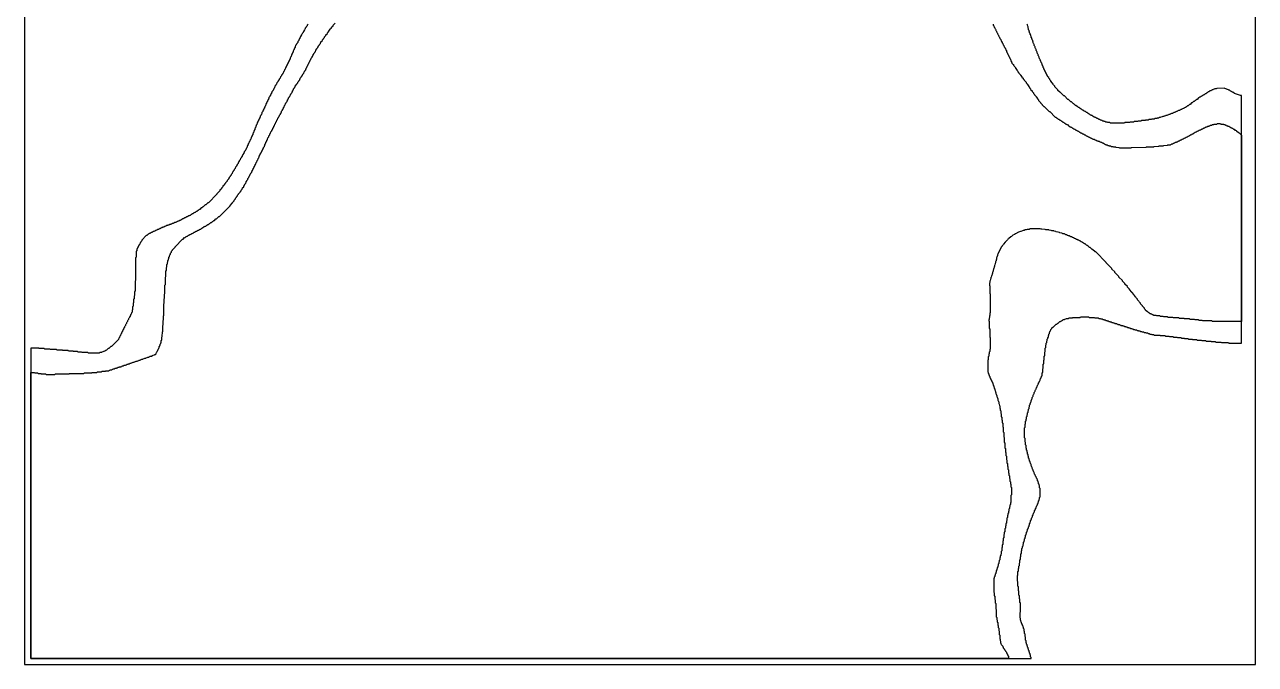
# Model space of a CAD drawing. Header units: millimetres. Extents: x 0 to 6416, y -3898 to 1268.
# Drawn here: x 0 to 1219, y -2598 to -1964 of the extents above; entities that cross this region are included whole.
import ezdxf

# ---------------------------------------------------------------- set-up
doc = ezdxf.new("R2010")
doc.units = ezdxf.units.MM
for name, color, linetype in [('CUT_OUTER', 1, 'Continuous'), ('ENGRAVE_NEXT', 3, 'Continuous'), ('SHEET_EDGE', 7, 'Continuous')]:
    doc.layers.add(name, color=color, linetype=linetype)

msp = doc.modelspace()

# ---------------------------------------------------------------- linework, layer by layer
at = {"layer": 'CUT_OUTER'}
msp.add_lwpolyline([(280.9, -1963.9), (280, -1964.8), (279.9, -1965.4), (279, -1966.4), (278.9, -1966.9), (278, -1967.9), (277.9, -1968.4), (277.5, -1968.9), (277.4, -1969.4), (276.5, -1970.4), (276.5, -1970.9), (276, -1971.4), (275.9, -1971.9), (275, -1972.9), (275, -1973.4), (274.5, -1973.9), (274.4, -1974.4), (273.5, -1975.4), (273.5, -1975.9), (273, -1976.4), (273, -1976.9), (272.5, -1977.4), (272.5, -1977.9), (272, -1978.4), (272, -1978.9), (271.5, -1979.4), (271.5, -1979.9), (270.5, -1980.9), (270.5, -1981.9), (269.5, -1982.9), (269.5, -1983.4), (269, -1983.9), (269, -1984.4), (268.5, -1984.9), (268.5, -1985.4), (268, -1985.9), (268, -1986.9), (267.5, -1987.4), (267.5, -1987.9), (267, -1988.4), (267, -1988.9), (266.5, -1989.4), (266.5, -1989.9), (266, -1990.4), (266, -1991.4), (265.5, -1991.9), (265.5, -1992.4), (265, -1992.9), (265, -1993.4), (264.5, -1993.9), (264.5, -1994.9), (264, -1995.4), (264, -1995.9), (263.5, -1996.4), (263.5, -1996.9), (263, -1997.4), (263, -1998.4), (262.5, -1998.9), (262.5, -1999.4), (262, -1999.9), (262, -2000.4), (261.5, -2000.9), (261.5, -2001.4), (261, -2001.9), (261, -2002.4), (260.5, -2002.9), (260.5, -2003.4), (260, -2003.9), (260, -2004.4), (259.5, -2004.9), (259.5, -2005.4), (259, -2005.9), (259, -2006.4), (258.5, -2006.9), (258.5, -2007.4), (258, -2007.9), (258, -2008.4), (257.5, -2008.9), (257.5, -2009.4), (257, -2009.9), (257, -2010.4), (256.5, -2010.9), (256.5, -2011.4), (256, -2011.9), (256, -2012.4), (255.5, -2012.9), (255.5, -2013.4), (254.5, -2014.4), (254.5, -2014.9), (253.5, -2015.9), (253.5, -2016.4), (253, -2016.9), (253, -2017.4), (252, -2018.4), (252, -2018.9), (251.5, -2019.4), (251.5, -2019.9), (251, -2020.4), (251, -2020.9), (250, -2021.9), (250, -2022.4), (249.5, -2022.9), (249.5, -2023.4), (249, -2023.9), (249, -2024.4), (248, -2025.4), (248, -2025.9), (247.5, -2026.4), (247.5, -2026.9), (247, -2027.4), (247, -2027.9), (246.5, -2028.4), (246.5, -2028.9), (246, -2029.4), (246, -2029.9), (245, -2030.9), (245, -2031.4), (244.5, -2031.9), (244.5, -2032.4), (244, -2032.9), (244, -2033.4), (243.5, -2033.9), (243.5, -2034.4), (243, -2034.9), (243, -2035.4), (242, -2036.4), (242, -2037.4), (241.5, -2037.9), (241.5, -2038.4), (241, -2038.9), (241, -2039.4), (240.5, -2039.9), (240.5, -2040.4), (240, -2040.9), (240, -2041.4), (239.5, -2041.9), (239.5, -2042.4), (239, -2042.9), (239, -2043.9), (238.5, -2044.4), (238.5, -2044.9), (238, -2045.4), (238, -2045.9), (237.5, -2046.4), (237.5, -2046.9), (237, -2047.4), (237, -2047.9), (236.5, -2048.4), (236.5, -2048.9), (236, -2049.4), (236, -2050.4), (235, -2051.4), (235, -2052.4), (234.5, -2052.9), (234.5, -2053.4), (234, -2053.9), (234, -2054.4), (233.5, -2054.9), (233.5, -2055.9), (233, -2056.4), (233, -2056.9), (232.5, -2057.4), (232.5, -2057.9), (232, -2058.4), (232, -2058.9), (231.5, -2059.4), (231.5, -2059.9), (231, -2060.4), (231, -2060.9), (230.5, -2061.4), (230.5, -2062.4), (230, -2062.9), (230, -2063.4), (229.5, -2063.9), (229.5, -2064.4), (229, -2064.9), (229, -2065.9), (228.5, -2066.4), (228.5, -2066.9), (228, -2067.4), (228, -2068.4), (227.5, -2068.9), (227.5, -2069.4), (227, -2069.9), (227, -2070.9), (226.5, -2071.4), (226.5, -2071.9), (226, -2072.4), (226, -2073.4), (225.5, -2073.9), (225.5, -2074.4), (225, -2074.9), (225, -2075.4), (224.5, -2075.9), (224.5, -2076.9), (224, -2077.4), (224, -2077.9), (223.5, -2078.4), (223.5, -2078.9), (223, -2079.4), (223, -2079.9), (222.5, -2080.4), (222.5, -2080.9), (222, -2081.4), (222, -2081.9), (221.5, -2082.4), (221.5, -2082.9), (221, -2083.4), (221, -2083.9), (220.5, -2084.4), (220.5, -2085.4), (220, -2085.9), (220, -2086.4), (219.5, -2086.9), (219.5, -2087.4), (219, -2087.9), (219, -2088.4), (218.5, -2088.9), (218.5, -2089.4), (217.5, -2090.4), (217.5, -2090.9), (217, -2091.4), (217, -2091.9), (216.5, -2092.4), (216.5, -2092.9), (216, -2093.4), (216, -2093.9), (215.5, -2094.4), (215.5, -2094.9), (215, -2095.4), (215, -2095.9), (214, -2096.9), (214, -2097.4), (213.5, -2097.9), (213.5, -2098.4), (212.5, -2099.4), (212.5, -2099.9), (212, -2100.4), (212, -2100.9), (211.5, -2101.4), (211.5, -2101.9), (210.5, -2102.9), (210.5, -2103.4), (210, -2103.9), (210, -2104.4), (209, -2105.4), (209, -2105.9), (208.5, -2106.4), (208.5, -2106.9), (207.5, -2107.9), (207.5, -2108.4), (206.5, -2109.4), (206.5, -2109.9), (206, -2110.4), (206, -2110.9), (205.5, -2111.4), (205.5, -2111.9), (204.5, -2112.9), (204.5, -2113.4), (203.5, -2114.4), (203.5, -2114.9), (202.5, -2115.9), (202.5, -2116.4), (202, -2116.9), (202, -2117.4), (200.5, -2118.9), (200.5, -2119.4), (199, -2120.9), (199, -2121.4), (198, -2122.4), (198, -2122.9), (196.5, -2124.4), (196.5, -2124.9), (195, -2126.4), (195, -2126.9), (193.5, -2128.4), (193.5, -2128.9), (190.5, -2131.9), (190.5, -2132.4), (182, -2140.9), (181.5, -2140.9), (179.5, -2142.9), (179, -2142.9), (177, -2144.9), (176.5, -2144.9), (175.5, -2145.9), (175, -2145.9), (173.5, -2147.4), (173, -2147.4), (172, -2148.4), (171.5, -2148.4), (170.5, -2149.4), (170, -2149.4), (169, -2150.4), (168.5, -2150.4), (168, -2150.9), (167.5, -2150.9), (166.5, -2151.9), (166, -2151.9), (165.5, -2152.4), (165, -2152.4), (164, -2153.4), (163.5, -2153.4), (163, -2153.9), (162.5, -2153.9), (162, -2154.4), (161.5, -2154.4), (161, -2154.9), (160.5, -2154.9), (160, -2155.4), (159.5, -2155.4), (159, -2155.9), (158.5, -2155.9), (158, -2156.4), (157.5, -2156.4), (157, -2156.9), (156.5, -2156.9), (156, -2157.4), (155.5, -2157.4), (155, -2157.9), (154.5, -2157.9), (154, -2158.4), (153.5, -2158.4), (153, -2158.9), (152, -2158.9), (151.5, -2159.4), (151, -2159.4), (150.5, -2159.9), (150, -2159.9), (149.5, -2160.4), (148.5, -2160.4), (148, -2160.9), (147.5, -2160.9), (147, -2161.4), (146, -2161.4), (145.5, -2161.9), (145, -2161.9), (144.5, -2162.4), (143.5, -2162.4), (143, -2162.9), (142, -2162.9), (141.5, -2163.4), (140.5, -2163.4), (140, -2163.9), (139.5, -2163.9), (139, -2164.4), (138.5, -2164.4), (138, -2164.9), (137, -2164.9), (136.5, -2165.4), (136, -2165.4), (135.5, -2165.9), (135, -2165.9), (134.5, -2166.4), (134, -2166.4), (133.5, -2166.9), (133, -2166.9), (132.5, -2167.4), (131.5, -2167.4), (131, -2167.9), (130.5, -2167.9), (130, -2168.4), (129.5, -2168.4), (129, -2168.9), (128.5, -2168.9), (128, -2169.4), (127.5, -2169.4), (127, -2169.9), (126.5, -2169.9), (126, -2170.4), (125.5, -2170.4), (125, -2170.9), (124.5, -2170.9), (124, -2171.4), (123.5, -2171.4), (123, -2171.9), (122.5, -2171.9), (121, -2173.4), (120.5, -2173.4), (116, -2177.9), (116, -2178.4), (115, -2179.4), (115, -2179.9), (114.5, -2180.4), (114.5, -2180.9), (114, -2181.4), (114, -2181.9), (113, -2182.9), (113, -2183.4), (112.5, -2183.9), (112.5, -2184.4), (112, -2184.9), (112, -2185.4), (111.5, -2185.9), (111.5, -2186.4), (111, -2186.9), (111, -2188.4), (110.5, -2188.9), (110.5, -2194.9), (110, -2195.4), (110, -2217.4), (109.9, -2217.9), (109.5, -2218.4), (109.4, -2228.4), (109, -2228.9), (108.9, -2232.9), (108.5, -2233.4), (108.4, -2235.9), (108, -2236.4), (107.9, -2239.9), (107.5, -2240.4), (107.4, -2243.4), (107, -2243.9), (106.9, -2246.9), (106.5, -2247.4), (106.4, -2249.4), (105.9, -2249.9), (105.9, -2250.4), (105.4, -2250.9), (105.4, -2251.4), (104.9, -2251.9), (104.9, -2252.4), (104.5, -2252.9), (104.4, -2253.4), (104, -2253.9), (103.9, -2254.4), (103.5, -2254.9), (103.4, -2255.4), (103, -2255.9), (102.9, -2256.4), (102.5, -2256.9), (102.4, -2257.4), (102, -2257.9), (101.9, -2258.4), (101.5, -2258.9), (101.4, -2259.4), (101, -2259.9), (100.9, -2260.4), (100.5, -2260.9), (100.4, -2261.4), (100, -2261.9), (99.9, -2262.4), (99.5, -2262.9), (99.4, -2263.4), (98.9, -2263.9), (98.9, -2264.4), (98.4, -2264.9), (98.4, -2265.4), (97.9, -2265.9), (97.9, -2266.4), (97.4, -2266.9), (97.4, -2267.4), (96.9, -2267.9), (96.9, -2268.4), (96.4, -2268.9), (96.4, -2269.4), (95.9, -2269.9), (95.9, -2270.4), (95.4, -2270.9), (95.4, -2271.4), (94.9, -2271.9), (94.9, -2272.4), (94.4, -2272.9), (94.4, -2273.4), (93.9, -2273.9), (93.9, -2274.4), (93.4, -2274.9), (93.4, -2275.4), (92.9, -2275.9), (92.9, -2276.4), (86, -2283.3), (85.5, -2283.3), (85.4, -2283.4), (83.5, -2285.3), (83, -2285.3), (82.9, -2285.4), (81.5, -2286.7), (81, -2286.8), (80.5, -2287.3), (80, -2287.3), (79.5, -2287.8), (79, -2287.8), (78.5, -2288.3), (78, -2288.3), (77.5, -2288.7), (76.5, -2288.8), (76, -2289.3), (74.5, -2289.3), (74, -2289.8), (71, -2289.8), (63, -2289.8), (62.5, -2289.4), (57, -2289.3), (56.5, -2288.9), (53, -2288.8), (52.5, -2288.4), (48.5, -2288.3), (48, -2287.9), (43.5, -2287.8), (43, -2287.4), (38, -2287.3), (37.5, -2286.9), (32, -2286.8), (31.5, -2286.4), (25.5, -2286.3), (25, -2285.9), (20, -2285.8), (19.5, -2285.4), (14.5, -2285.3), (14, -2284.9), (6, -2284.9), (6, -2592.4), (6, -2592.4), (997, -2592.4), (997, -2591.4), (996.5, -2590.9), (996.5, -2589.4), (996, -2588.9), (996, -2587.9), (995.5, -2587.4), (995.5, -2586.4), (995, -2585.9), (995, -2584.9), (994.5, -2584.4), (994.5, -2583.4), (994, -2582.9), (994, -2581.9), (993.5, -2581.4), (993.5, -2580.4), (993, -2579.9), (993, -2578.9), (992.5, -2578.4), (992.5, -2577.4), (992, -2576.9), (992, -2574.9), (991.5, -2574.4), (991.5, -2571.4), (991, -2570.9), (991, -2568.4), (990.5, -2567.9), (990.5, -2565.9), (990, -2565.4), (990, -2563.4), (989.5, -2562.9), (989.5, -2561.9), (989, -2561.4), (989, -2560.4), (988.5, -2559.9), (988.5, -2558.9), (988, -2558.4), (988, -2557.9), (987.5, -2557.4), (987.5, -2556.8), (987.1, -2556.4), (987, -2554.9), (986.6, -2554.4), (986.5, -2552.9), (986.1, -2552.4), (986.1, -2546.9), (986.5, -2546.4), (986.5, -2537.4), (986, -2536.9), (986, -2533.9), (985.5, -2533.4), (985.5, -2530.4), (985, -2529.9), (985, -2525.9), (984.5, -2525.4), (984.5, -2521.4), (984, -2520.9), (984, -2516.4), (983.5, -2515.9), (983.5, -2510.4), (984, -2509.9), (984, -2506.4), (984.5, -2505.9), (984.5, -2503.4), (985, -2502.9), (985, -2500.9), (985.5, -2500.4), (985.5, -2497.9), (986, -2497.4), (986, -2494.9), (986.5, -2494.4), (986.5, -2491.9), (987, -2491.4), (987, -2488.9), (987.5, -2488.4), (987.5, -2485.9), (988, -2485.4), (988, -2483.4), (988.5, -2482.9), (988.5, -2481.4), (989, -2480.9), (989, -2479.4), (989.5, -2478.9), (989.5, -2477.4), (990, -2476.9), (990, -2475.9), (990.5, -2475.4), (990.5, -2473.9), (991, -2473.4), (991, -2472.4), (991.5, -2471.9), (991.5, -2470.4), (992, -2469.9), (992, -2468.9), (992.5, -2468.4), (992.5, -2467.4), (993, -2466.9), (993, -2465.9), (993.5, -2465.4), (993.5, -2464.4), (994, -2463.9), (994, -2463.4), (994.5, -2462.9), (994.5, -2461.9), (995, -2461.4), (995, -2460.4), (995.5, -2459.9), (995.5, -2458.9), (996, -2458.4), (996, -2457.4), (996.5, -2456.9), (996.5, -2455.9), (997, -2455.4), (997, -2454.9), (997.5, -2454.4), (997.5, -2453.4), (998, -2452.9), (998, -2452.4), (998.5, -2451.9), (998.5, -2450.9), (999, -2450.4), (999, -2449.4), (999.5, -2448.9), (999.5, -2448.4), (1000, -2447.9), (1000, -2447.4), (1000.5, -2446.9), (1000.5, -2445.9), (1001, -2445.4), (1001, -2444.9), (1001.5, -2444.4), (1001.5, -2443.9), (1002, -2443.4), (1002, -2442.4), (1002.5, -2441.9), (1002.5, -2441.4), (1003, -2440.9), (1003, -2440.4), (1003.5, -2439.9), (1003.5, -2439.4), (1004, -2438.9), (1004, -2437.9), (1004.5, -2437.4), (1004.5, -2436.4), (1005, -2435.9), (1005, -2434.9), (1005.5, -2434.4), (1005.5, -2432.9), (1006, -2432.4), (1006, -2423.9), (1005.5, -2423.4), (1005.5, -2421.4), (1005, -2420.9), (1005, -2419.9), (1004.5, -2419.4), (1004.5, -2418.4), (1004, -2417.9), (1004, -2416.9), (1003.5, -2416.4), (1003.5, -2415.4), (1003, -2414.9), (1003, -2414.4), (1002.5, -2413.9), (1002.5, -2413.4), (1002, -2412.9), (1002, -2412.4), (1001.5, -2411.9), (1001.5, -2411.4), (1001, -2410.9), (1001, -2410.4), (1000.5, -2409.9), (1000.5, -2409.4), (1000, -2408.9), (1000, -2408.3), (999.6, -2407.9), (999.5, -2406.9), (999, -2406.4), (999, -2405.8), (998.6, -2405.4), (998.5, -2404.4), (998, -2403.9), (998, -2403.3), (997.6, -2402.9), (997.5, -2401.9), (997.1, -2401.4), (997, -2400.4), (996.6, -2399.9), (996.5, -2398.9), (996.1, -2398.4), (996, -2397.4), (995.6, -2396.9), (995.5, -2395.9), (995.1, -2395.4), (995, -2394.4), (994.6, -2393.9), (994.5, -2392.4), (994.1, -2391.9), (994, -2390.4), (993.6, -2389.9), (993.5, -2388.4), (993.1, -2387.9), (993, -2386.4), (992.6, -2385.9), (992.5, -2384.4), (992.1, -2383.9), (992, -2381.4), (991.6, -2380.9), (991.5, -2378.4), (991.1, -2377.9), (991, -2374.4), (990.6, -2373.9), (990.6, -2363.9), (991, -2363.4), (991.1, -2360.4), (991.5, -2359.9), (991.6, -2357.4), (992, -2356.9), (992.1, -2355.4), (992.5, -2354.9), (992.6, -2352.9), (993, -2352.4), (993.1, -2350.9), (993.5, -2350.4), (993.6, -2348.9), (994, -2348.4), (994.1, -2346.9), (994.5, -2346.4), (994.6, -2345.4), (995, -2344.9), (995.1, -2343.4), (995.5, -2342.9), (995.6, -2341.4), (996, -2340.9), (996.1, -2339.9), (996.5, -2339.4), (996.6, -2338.4), (997, -2337.9), (997.1, -2336.9), (997.5, -2336.4), (997.6, -2335.4), (998, -2334.9), (998.1, -2333.9), (998.5, -2333.5), (998.6, -2332.9), (999, -2332.4), (999.1, -2331.4), (999.5, -2331), (999.6, -2330.4), (1000, -2329.9), (1000.1, -2328.9), (1000.5, -2328.5), (1000.6, -2327.9), (1001, -2327.4), (1001.1, -2326.9), (1001.5, -2326.4), (1001.6, -2325.9), (1002, -2325.4), (1002.1, -2324.9), (1002.5, -2324.4), (1002.5, -2323.9), (1003, -2323.4), (1003.1, -2322.4), (1003.5, -2322), (1003.6, -2321.4), (1004, -2320.9), (1004, -2320.4), (1004.5, -2319.9), (1004.5, -2319.4), (1005, -2318.9), (1005, -2318.4), (1005.5, -2317.9), (1005.6, -2316.9), (1006, -2316.5), (1006, -2315.9), (1006.5, -2315.4), (1006.5, -2314.9), (1007, -2314.4), (1007, -2313.4), (1007.5, -2312.9), (1007.5, -2312.4), (1008, -2311.9), (1008.1, -2309.4), (1008.5, -2308.9), (1008.6, -2305.4), (1009, -2304.9), (1009.1, -2300.9), (1009.5, -2300.4), (1009.6, -2296.9), (1010, -2296.4), (1010.1, -2292.9), (1010.5, -2292.4), (1010.6, -2288.9), (1011, -2288.4), (1011.1, -2284.9), (1011.5, -2284.4), (1011.6, -2281.9), (1012.1, -2281.4), (1012.1, -2279.9), (1012.6, -2279.4), (1012.6, -2277.9), (1013.1, -2277.4), (1013.1, -2275.9), (1013.6, -2275.4), (1013.6, -2274.4), (1014.1, -2273.9), (1014.1, -2272.4), (1014.6, -2271.9), (1014.7, -2270.9), (1015.1, -2270.4), (1015.2, -2269.4), (1015.6, -2268.9), (1015.7, -2268.4), (1016.1, -2267.9), (1016.2, -2267.4), (1016.6, -2266.9), (1016.7, -2266.4), (1017.6, -2265.4), (1017.7, -2264.9), (1018.5, -2264.1), (1019, -2264), (1019.1, -2263.9), (1022, -2261.1), (1022.5, -2261), (1023.5, -2260.1), (1024, -2260), (1025.5, -2258.6), (1026, -2258.5), (1026.5, -2258.1), (1027, -2258), (1028, -2257.1), (1028.5, -2257), (1029, -2256.6), (1030, -2256.5), (1030.5, -2256.1), (1031.5, -2256), (1032, -2255.6), (1034, -2255.5), (1034.5, -2255), (1038, -2255), (1038.5, -2254.5), (1045.5, -2254.4), (1046, -2254), (1046.5, -2254), (1054, -2254), (1054.5, -2254.4), (1059.5, -2254.5), (1060, -2254.9), (1063.5, -2255), (1064, -2255.4), (1065.5, -2255.5), (1066, -2255.9), (1067.5, -2256), (1068, -2256.4), (1069, -2256.5), (1069.5, -2256.9), (1070.5, -2257), (1071, -2257.4), (1072, -2257.5), (1072.5, -2257.9), (1073.5, -2258), (1074, -2258.4), (1075, -2258.5), (1075.5, -2258.9), (1076.5, -2259), (1077, -2259.4), (1078, -2259.4), (1078.5, -2259.9), (1079.5, -2259.9), (1080, -2260.4), (1081.5, -2260.4), (1081.9, -2260.9), (1082.5, -2260.9), (1083, -2261.4), (1084.5, -2261.4), (1085, -2261.9), (1085.5, -2261.9), (1086, -2262.4), (1087.5, -2262.4), (1088, -2262.9), (1089, -2262.9), (1089.5, -2263.4), (1090.5, -2263.4), (1091, -2263.9), (1092, -2263.9), (1092.5, -2264.4), (1093.5, -2264.4), (1094, -2264.9), (1095, -2264.9), (1095.5, -2265.4), (1096.5, -2265.4), (1097, -2265.9), (1098, -2265.9), (1098.5, -2266.4), (1099.5, -2266.4), (1100, -2266.9), (1101.5, -2266.9), (1102, -2267.4), (1103, -2267.4), (1103.5, -2267.9), (1105, -2267.9), (1105.5, -2268.4), (1106.5, -2268.4), (1107, -2268.9), (1108.5, -2268.9), (1109, -2269.4), (1110.5, -2269.4), (1111, -2269.9), (1112.5, -2269.9), (1113, -2270.4), (1114, -2270.4), (1114.5, -2270.9), (1116, -2270.9), (1116.5, -2271.4), (1118.5, -2271.4), (1119, -2271.9), (1124.5, -2271.9), (1125, -2272.4), (1129.5, -2272.4), (1130, -2272.9), (1133.5, -2272.9), (1134, -2273.4), (1137.5, -2273.4), (1138, -2273.9), (1141.5, -2273.9), (1142, -2274.4), (1145.5, -2274.4), (1146, -2274.9), (1148.5, -2274.9), (1149, -2275.4), (1152.5, -2275.4), (1153, -2275.9), (1156.5, -2275.9), (1157, -2276.4), (1161, -2276.4), (1161.5, -2276.9), (1165.5, -2276.9), (1166, -2277.4), (1170, -2277.4), (1170.5, -2277.9), (1175, -2277.9), (1175.5, -2278.4), (1179.5, -2278.4), (1180, -2278.9), (1185, -2278.9), (1185.5, -2279.4), (1192.5, -2279.4), (1193, -2279.9), (1205.5, -2279.9), (1205.5, -2034.5), (1204.5, -2034.4), (1203.5, -2034), (1202.5, -2033.9), (1201.5, -2033.6), (1200.5, -2033.3), (1198.5, -2032.4), (1197, -2031.2), (1196.5, -2031.1), (1196, -2030.7), (1195.5, -2030.6), (1195, -2030.2), (1194.5, -2030.1), (1193.5, -2029.3), (1193, -2029.2), (1192.5, -2028.8), (1191.5, -2028.7), (1191, -2028.3), (1190.5, -2028.2), (1190, -2027.8), (1189, -2027.7), (1188.5, -2027.3), (1181, -2027.4), (1180.5, -2027.8), (1179, -2027.9), (1178.5, -2028.3), (1177.5, -2028.4), (1177, -2028.8), (1176.5, -2028.8), (1176, -2029.3), (1175.4, -2029.4), (1175, -2029.8), (1174, -2029.9), (1173, -2030.8), (1172.5, -2030.8), (1171.5, -2031.8), (1171, -2031.8), (1170, -2032.8), (1169.4, -2032.9), (1168.5, -2033.8), (1168, -2033.8), (1167.5, -2034.3), (1167, -2034.4), (1166, -2035.3), (1165.4, -2035.4), (1164.5, -2036.3), (1164, -2036.3), (1163.5, -2036.8), (1163, -2036.9), (1161.5, -2038.3), (1161, -2038.4), (1160, -2039.3), (1159.5, -2039.4), (1158.5, -2040.3), (1158, -2040.4), (1156.5, -2041.8), (1156, -2041.9), (1154.5, -2043.3), (1154, -2043.4), (1152.5, -2044.8), (1152, -2044.8), (1151, -2045.8), (1150.5, -2045.8), (1150, -2046.3), (1149.5, -2046.4), (1149, -2046.8), (1148.5, -2046.9), (1148, -2047.3), (1147.5, -2047.4), (1147, -2047.8), (1146.5, -2047.9), (1146, -2048.3), (1145.5, -2048.4), (1145, -2048.8), (1144.5, -2048.9), (1144, -2049.3), (1143, -2049.4), (1142.5, -2049.8), (1142, -2049.9), (1141.5, -2050.3), (1141, -2050.4), (1140.5, -2050.8), (1139.9, -2050.9), (1139.5, -2051.3), (1138.5, -2051.4), (1138, -2051.8), (1137.4, -2051.9), (1137, -2052.3), (1136, -2052.4), (1135.5, -2052.8), (1134.9, -2052.9), (1134.5, -2053.3), (1133.5, -2053.4), (1133, -2053.8), (1132, -2053.9), (1131.5, -2054.3), (1130.5, -2054.4), (1130, -2054.8), (1129, -2054.9), (1128.5, -2055.3), (1127.5, -2055.4), (1127, -2055.8), (1125.5, -2055.9), (1125, -2056.3), (1124, -2056.4), (1123.5, -2056.8), (1122, -2056.9), (1121.5, -2057.3), (1119.5, -2057.4), (1119, -2057.8), (1116.5, -2057.9), (1116, -2058.3), (1113.5, -2058.4), (1113, -2058.8), (1110.5, -2058.9), (1110, -2059.4), (1106.5, -2059.4), (1106, -2059.9), (1103, -2059.9), (1102.5, -2060.4), (1099, -2060.4), (1098.5, -2060.9), (1095, -2060.9), (1094.5, -2061.4), (1090, -2061.4), (1089.5, -2061.9), (1075.5, -2061.9), (1075, -2061.4), (1073, -2061.4), (1072.5, -2060.9), (1071, -2060.9), (1070.5, -2060.4), (1069.5, -2060.4), (1069, -2059.9), (1068, -2059.9), (1067.5, -2059.4), (1067, -2059.4), (1066.5, -2058.9), (1065.5, -2058.9), (1065, -2058.4), (1064.5, -2058.4), (1064, -2057.9), (1063.5, -2057.9), (1063, -2057.4), (1062.5, -2057.4), (1062, -2056.9), (1061.5, -2056.9), (1061, -2056.4), (1060.5, -2056.4), (1060, -2055.9), (1059.5, -2055.9), (1059, -2055.4), (1058.5, -2055.4), (1057.5, -2054.4), (1057, -2054.4), (1056.5, -2053.9), (1056, -2053.9), (1055, -2052.9), (1054.5, -2052.9), (1054, -2052.4), (1053.5, -2052.4), (1052.5, -2051.4), (1052, -2051.4), (1051, -2050.4), (1050.5, -2050.4), (1050, -2049.9), (1049.5, -2049.9), (1048.5, -2048.9), (1048, -2048.9), (1047, -2047.9), (1046.5, -2047.9), (1046, -2047.4), (1045.5, -2047.4), (1044.5, -2046.4), (1044, -2046.4), (1043, -2045.4), (1042.5, -2045.4), (1041.5, -2044.4), (1041, -2044.4), (1039.5, -2042.9), (1039, -2042.9), (1037, -2040.9), (1036.5, -2040.9), (1034, -2038.4), (1033.5, -2038.4), (1030, -2034.9), (1029.5, -2034.8), (1026, -2031.4), (1025.5, -2031.3), (1023.6, -2029.4), (1023.5, -2028.9), (1020.6, -2025.9), (1020.5, -2025.4), (1019.1, -2023.9), (1019, -2023.4), (1018.1, -2022.4), (1018, -2021.9), (1016.6, -2020.4), (1016.5, -2019.9), (1015.6, -2018.9), (1015.5, -2018.4), (1014.6, -2017.4), (1014.5, -2016.8), (1013.6, -2015.9), (1013.5, -2015.4), (1013.1, -2014.9), (1013, -2014.4), (1012.6, -2013.9), (1012.5, -2013.4), (1012.1, -2012.9), (1012, -2012.4), (1011.6, -2011.9), (1011.5, -2011.4), (1011.1, -2010.9), (1011, -2010.4), (1010.6, -2009.9), (1010.5, -2009.4), (1010.1, -2008.9), (1010, -2008.4), (1009.6, -2007.9), (1009.5, -2007.3), (1009.1, -2006.9), (1009, -2005.9), (1008.6, -2005.4), (1008.5, -2004.8), (1008.1, -2004.4), (1008, -2003.4), (1007.6, -2002.9), (1007.5, -2002.4), (1007.1, -2001.9), (1007, -2001.3), (1006.6, -2000.9), (1006.5, -1999.9), (1006.1, -1999.4), (1006, -1998.9), (1005.6, -1998.4), (1005.5, -1997.8), (1005.1, -1997.4), (1005, -1996.4), (1004.6, -1995.9), (1004.5, -1995.3), (1004.1, -1994.9), (1004, -1993.9), (1003.6, -1993.4), (1003.5, -1992.8), (1003.1, -1992.4), (1003, -1991.4), (1002.6, -1990.9), (1002.5, -1990.3), (1002.1, -1989.9), (1002, -1988.9), (1001.6, -1988.4), (1001.5, -1987.8), (1001.1, -1987.4), (1001.1, -1986.4), (1000.6, -1985.9), (1000.5, -1985.3), (1000.1, -1984.9), (1000.1, -1983.9), (999.6, -1983.4), (999.5, -1982.8), (999.1, -1982.4), (999.1, -1981.4), (998.6, -1980.9), (998.6, -1979.9), (998.1, -1979.4), (998, -1978.8), (997.6, -1978.4), (997.6, -1977.4), (997.1, -1976.9), (997.1, -1975.9), (996.6, -1975.4), (996.6, -1974.4), (996.1, -1973.9), (996.1, -1972.9), (995.6, -1972.4), (995.6, -1971.4), (995.1, -1970.9), (995.1, -1969.9), (994.6, -1969.4), (994.6, -1968.4), (994.2, -1967.9), (994.1, -1966.4), (993.7, -1965.9), (993.6, -1964.4), (993.2, -1963.9)], dxfattribs=at)
at = {"layer": 'ENGRAVE_NEXT'}
msp.add_lwpolyline([(959.5, -1963.9), (959.6, -1964.9), (960, -1965.3), (960.1, -1965.9), (960.5, -1966.4), (960.6, -1966.9), (961, -1967.4), (961.1, -1967.9), (961.5, -1968.4), (961.6, -1968.9), (962, -1969.4), (962.1, -1969.9), (962.5, -1970.4), (962.6, -1970.9), (963, -1971.4), (963.1, -1971.9), (963.5, -1972.4), (963.6, -1972.9), (964, -1973.4), (964.1, -1973.9), (964.5, -1974.4), (964.6, -1974.9), (965, -1975.4), (965.1, -1975.9), (965.5, -1976.4), (965.6, -1976.9), (966, -1977.4), (966.1, -1977.9), (967, -1978.9), (967, -1979.4), (967.5, -1979.9), (967.6, -1980.9), (968.5, -1981.9), (968.5, -1982.4), (969, -1982.9), (969, -1983.4), (969.5, -1983.9), (969.5, -1984.4), (970, -1984.9), (970, -1985.4), (970.5, -1985.9), (970.5, -1986.4), (971, -1986.9), (971, -1987.4), (971.5, -1987.9), (971.5, -1988.4), (972, -1988.9), (972, -1989.4), (972.5, -1989.9), (972.6, -1990.9), (973, -1991.3), (973, -1991.9), (973.5, -1992.4), (973.5, -1992.9), (974, -1993.4), (974, -1993.9), (974.5, -1994.4), (974.5, -1994.9), (975, -1995.4), (975, -1995.9), (975.5, -1996.4), (975.5, -1996.9), (976, -1997.4), (976, -1997.9), (976.5, -1998.4), (976.5, -1998.9), (977, -1999.4), (977.1, -2000.4), (977.5, -2000.8), (977.6, -2001.4), (978, -2001.9), (978.1, -2002.4), (979, -2003.4), (979.1, -2003.9), (980, -2004.9), (980.1, -2005.4), (981.5, -2006.9), (981.5, -2007.4), (983, -2008.9), (983, -2009.4), (984, -2010.4), (984, -2010.9), (985, -2011.9), (985, -2012.4), (986.5, -2013.9), (986.5, -2014.4), (988, -2015.9), (988, -2016.4), (989, -2017.4), (989, -2017.9), (990, -2018.9), (990, -2019.4), (992, -2021.4), (992, -2021.9), (993, -2022.9), (993, -2023.4), (994.5, -2024.9), (994.5, -2025.4), (995.5, -2026.4), (995.5, -2026.9), (996.5, -2027.9), (996.5, -2028.4), (998, -2029.9), (998, -2030.4), (999.5, -2031.9), (999.5, -2032.4), (1000.5, -2033.4), (1000.5, -2033.9), (1002, -2035.4), (1002, -2035.9), (1003.5, -2037.4), (1003.5, -2037.9), (1004.5, -2038.9), (1004.5, -2039.4), (1006.5, -2041.4), (1006.5, -2041.9), (1008, -2043.4), (1008, -2043.9), (1009.5, -2045.4), (1010, -2045.4), (1015, -2050.4), (1015.5, -2050.4), (1021, -2055.9), (1021.5, -2055.9), (1022.5, -2056.9), (1023, -2056.9), (1024, -2057.9), (1024.5, -2057.9), (1025.5, -2058.9), (1026, -2058.9), (1027, -2059.9), (1027.5, -2059.9), (1028.5, -2060.9), (1029, -2060.9), (1030, -2061.9), (1030.5, -2061.9), (1031.5, -2062.9), (1032, -2062.9), (1032.5, -2063.4), (1033, -2063.4), (1034, -2064.4), (1034.5, -2064.4), (1035.5, -2065.4), (1036, -2065.4), (1036.5, -2065.9), (1037, -2065.9), (1038, -2066.9), (1038.5, -2066.9), (1039, -2067.4), (1039.5, -2067.4), (1040, -2067.9), (1040.5, -2067.9), (1041.5, -2068.9), (1042, -2068.9), (1042.5, -2069.4), (1043, -2069.4), (1043.5, -2069.9), (1044, -2069.9), (1045, -2070.9), (1045.5, -2070.9), (1046, -2071.4), (1046.5, -2071.4), (1047, -2071.9), (1047.5, -2071.9), (1048, -2072.4), (1048.5, -2072.4), (1049, -2072.9), (1049.5, -2072.9), (1050, -2073.4), (1050.5, -2073.4), (1051.5, -2074.4), (1052, -2074.4), (1052.5, -2074.9), (1053, -2074.9), (1053.5, -2075.4), (1054, -2075.4), (1054.5, -2075.9), (1055, -2075.9), (1055.5, -2076.4), (1056, -2076.4), (1056.5, -2076.9), (1057, -2076.9), (1057.5, -2077.4), (1058, -2077.4), (1058.5, -2077.9), (1059.5, -2077.9), (1060, -2078.4), (1060.5, -2078.4), (1061, -2078.9), (1061.5, -2078.9), (1062, -2079.4), (1063, -2079.4), (1063.5, -2079.9), (1064.5, -2079.9), (1065, -2080.4), (1065.5, -2080.4), (1066, -2080.9), (1067, -2080.9), (1067.5, -2081.4), (1068, -2081.4), (1068.5, -2081.9), (1069, -2081.9), (1069.5, -2082.4), (1070, -2082.4), (1070.5, -2082.9), (1071, -2082.9), (1071.5, -2083.4), (1072.5, -2083.4), (1073, -2083.9), (1074, -2083.9), (1074.5, -2084.4), (1076, -2084.4), (1076.5, -2084.9), (1078, -2084.9), (1078.5, -2085.3), (1080.5, -2085.4), (1081, -2085.8), (1084, -2085.9), (1084.5, -2086.3), (1096, -2086.4), (1096.5, -2085.9), (1111, -2085.8), (1111.5, -2085.4), (1118.5, -2085.3), (1119, -2084.9), (1123.5, -2084.8), (1124, -2084.4), (1128, -2084.3), (1128.5, -2083.9), (1132, -2083.8), (1132.5, -2083.4), (1135, -2083.3), (1135.4, -2082.9), (1136, -2082.8), (1136.5, -2082.4), (1137.5, -2082.3), (1137.9, -2081.9), (1138.5, -2081.8), (1139, -2081.4), (1139.5, -2081.3), (1140, -2080.9), (1141, -2080.8), (1141.4, -2080.4), (1142, -2080.3), (1142.5, -2079.9), (1143, -2079.8), (1143.5, -2079.4), (1144, -2079.3), (1144.5, -2078.9), (1145, -2078.8), (1145.5, -2078.4), (1146, -2078.3), (1146.5, -2077.9), (1147, -2077.9), (1147.5, -2077.4), (1148, -2077.4), (1148.5, -2076.9), (1149, -2076.9), (1149.5, -2076.4), (1150, -2076.4), (1150.5, -2075.9), (1151, -2075.9), (1151.5, -2075.4), (1152, -2075.4), (1152.5, -2074.9), (1153, -2074.9), (1153.5, -2074.4), (1154, -2074.3), (1155, -2073.4), (1155.5, -2073.4), (1156, -2072.9), (1156.5, -2072.9), (1157, -2072.4), (1157.5, -2072.4), (1158.5, -2071.4), (1159, -2071.4), (1159.5, -2070.9), (1160, -2070.9), (1160.5, -2070.4), (1161, -2070.4), (1161.5, -2069.9), (1162, -2069.9), (1162.5, -2069.4), (1163, -2069.4), (1163.5, -2068.9), (1164, -2068.9), (1164.5, -2068.4), (1165, -2068.4), (1165.5, -2067.9), (1166, -2067.9), (1166.5, -2067.4), (1167, -2067.4), (1167.5, -2066.9), (1168, -2066.9), (1168.5, -2066.4), (1169, -2066.4), (1169.5, -2065.9), (1170, -2065.9), (1170.5, -2065.4), (1171.5, -2065.4), (1172, -2064.9), (1173, -2064.9), (1173.5, -2064.4), (1174, -2064.4), (1174.5, -2063.9), (1176, -2063.9), (1176.5, -2063.4), (1178, -2063.4), (1178.5, -2062.9), (1181, -2062.9), (1181.5, -2062.4), (1184.5, -2062.4), (1185, -2062.9), (1187.5, -2062.9), (1188, -2063.4), (1189, -2063.4), (1189.5, -2063.9), (1190.5, -2063.9), (1191, -2064.4), (1191.5, -2064.4), (1192, -2064.9), (1193, -2064.9), (1193.5, -2065.4), (1194, -2065.4), (1195, -2066.3), (1195.5, -2066.4), (1196, -2066.8), (1196.5, -2066.9), (1197.5, -2067.8), (1198.1, -2067.9), (1199, -2068.8), (1199.5, -2068.9), (1200, -2069.3), (1200.6, -2069.4), (1202.5, -2071.3), (1203.1, -2071.4), (1205.5, -2073.8), (1205.5, -2258.4), (1176.5, -2258.4), (1176.5, -2258.4), (1176, -2257.9), (1167, -2257.9), (1166.5, -2257.4), (1163.5, -2257.4), (1163, -2256.9), (1159.5, -2256.9), (1159, -2256.4), (1154.5, -2256.4), (1154, -2255.9), (1149, -2255.9), (1148.5, -2255.4), (1144, -2255.4), (1143.5, -2254.9), (1138, -2254.9), (1137.5, -2254.4), (1132.5, -2254.4), (1132, -2253.9), (1128.5, -2253.9), (1128, -2253.4), (1125, -2253.4), (1124.5, -2252.9), (1121.5, -2252.9), (1121, -2252.4), (1118.5, -2252.4), (1118, -2251.9), (1117, -2251.9), (1116.5, -2251.4), (1116, -2251.4), (1115.5, -2250.9), (1115, -2250.9), (1114, -2249.9), (1113.5, -2249.9), (1112.5, -2248.9), (1112, -2248.9), (1112, -2248.4), (1111.5, -2247.9), (1111, -2247.9), (1110.5, -2247.4), (1110.5, -2246.9), (1109.5, -2245.9), (1109.5, -2245.4), (1107.5, -2243.4), (1107.5, -2242.9), (1105.5, -2240.9), (1105.5, -2240.4), (1104, -2238.9), (1103.9, -2238.4), (1102.5, -2236.9), (1102.4, -2236.4), (1101, -2234.9), (1100.9, -2234.4), (1099, -2232.4), (1098.9, -2231.9), (1097, -2229.9), (1096.9, -2229.4), (1094.5, -2226.9), (1094.4, -2226.4), (1092.5, -2224.4), (1092.4, -2223.9), (1090, -2221.5), (1089.9, -2220.9), (1087.5, -2218.5), (1087.4, -2217.9), (1084, -2214.5), (1083.9, -2213.9), (1080, -2210), (1079.9, -2209.4), (1077, -2206.5), (1076.9, -2205.9), (1071.5, -2200.5), (1071.4, -2200.4), (1071.4, -2199.9), (1061, -2189.6), (1060.5, -2189.5), (1060.4, -2189.4), (1058, -2187.1), (1057.5, -2187), (1057.3, -2186.9), (1055.5, -2185.1), (1055, -2185), (1054, -2184.1), (1053.5, -2184), (1052.5, -2183.1), (1052, -2183), (1050.5, -2181.6), (1050, -2181.5), (1049.5, -2181.1), (1049, -2181), (1048, -2180.1), (1047.5, -2180), (1047, -2179.6), (1046.5, -2179.5), (1045.5, -2178.7), (1045, -2178.6), (1044.5, -2178.1), (1044, -2178.1), (1043.5, -2177.6), (1043, -2177.6), (1042.5, -2177.1), (1042, -2177.1), (1041.5, -2176.6), (1041, -2176.6), (1040.5, -2176.2), (1040, -2176.1), (1039.5, -2175.7), (1039, -2175.6), (1038.5, -2175.2), (1038, -2175.1), (1037.5, -2174.7), (1036.5, -2174.5), (1036, -2174.2), (1035.5, -2174.1), (1035, -2173.7), (1034, -2173.6), (1033.5, -2173.2), (1033, -2173.1), (1032.5, -2172.7), (1031.5, -2172.6), (1031, -2172.2), (1030.5, -2172.1), (1030, -2171.7), (1028.5, -2171.6), (1028, -2171.2), (1027.5, -2171.1), (1027, -2170.8), (1025.5, -2170.6), (1025, -2170.2), (1024, -2170.1), (1023.5, -2169.8), (1022, -2169.6), (1021.5, -2169.3), (1020, -2169.1), (1019.5, -2168.8), (1019, -2168.7), (1017.5, -2168.6), (1017, -2168.3), (1016.5, -2168.2), (1015, -2168.1), (1014.5, -2167.8), (1014, -2167.7), (1011.5, -2167.6), (1011, -2167.3), (1010.5, -2167.2), (1007.5, -2167.1), (1007, -2166.9), (1006, -2166.7), (999, -2166.7), (996, -2166.8), (995, -2167.2), (993, -2167.3), (992, -2167.7), (991, -2167.8), (990, -2168.2), (989, -2168.3), (988.5, -2168.5), (987, -2169.2), (986.5, -2169.3), (985.5, -2169.7), (984.5, -2170), (981.5, -2171.5), (980.5, -2172.2), (979, -2173), (977.5, -2174.2), (977, -2174.5), (974.9, -2176.4), (974.5, -2176.7), (974, -2177), (973.5, -2177.4), (971.6, -2179.4), (971.3, -2179.9), (969.6, -2181.9), (969.3, -2182.4), (968.5, -2183.4), (968.3, -2183.9), (967.5, -2184.9), (967, -2185.9), (964.5, -2190.9), (964.2, -2191.9), (963.9, -2192.4), (963.7, -2193.4), (963.4, -2193.9), (963.2, -2194.9), (962.9, -2195.4), (962.8, -2195.9), (962.7, -2196.9), (962.4, -2197.4), (962.3, -2197.9), (962.2, -2198.9), (961.8, -2199.4), (961.7, -2200.4), (961.4, -2200.9), (961.2, -2202.4), (960.8, -2202.9), (960.7, -2203.9), (960.3, -2204.4), (960.2, -2205.9), (959.8, -2206.4), (959.6, -2207.9), (959.3, -2208.4), (959.2, -2209.4), (958.8, -2209.9), (958.7, -2210.9), (958.3, -2211.4), (958.1, -2212.9), (957.8, -2213.4), (957.6, -2214.4), (957.3, -2214.9), (957.2, -2215.9), (956.8, -2216.4), (956.6, -2217.9), (956.3, -2218.4), (956.2, -2219.9), (955.8, -2220.4), (955.7, -2220.9), (955.7, -2222.4), (955.8, -2222.9), (956, -2223.1), (956.1, -2223.4), (956.2, -2230.4), (956.2, -2230.9), (956.5, -2231.2), (956.6, -2231.4), (956.6, -2249.9), (956.1, -2250.4), (956.1, -2252.4), (955.7, -2252.9), (955.6, -2256.4), (955.5, -2256.6), (955.2, -2256.9), (955.1, -2257.4), (955.2, -2257.9), (955.5, -2258.2), (955.6, -2258.4), (955.6, -2265.4), (956.1, -2265.9), (956.1, -2273.9), (956.6, -2274.4), (956.5, -2285.9), (956.1, -2286.4), (956, -2288.4), (955.6, -2288.9), (955.6, -2290.4), (955.1, -2290.9), (955.1, -2292.9), (954.6, -2293.4), (954.6, -2296.4), (954.1, -2296.9), (954.1, -2307.9), (954.1, -2308.4), (954.6, -2308.9), (954.6, -2309.9), (955.1, -2310.4), (955.1, -2311.4), (955.5, -2311.8), (955.6, -2312.4), (956.1, -2312.9), (956.1, -2313.9), (956.6, -2314.4), (956.6, -2314.9), (957.1, -2315.4), (957.1, -2315.9), (957.6, -2316.4), (957.6, -2316.9), (958, -2317.4), (958.1, -2317.9), (958.5, -2318.4), (958.6, -2318.9), (959, -2319.4), (959.1, -2320.4), (959.5, -2320.9), (959.6, -2321.9), (960, -2322.4), (960.1, -2323.4), (960.5, -2323.9), (960.6, -2324.9), (961, -2325.4), (961.1, -2326.4), (961.5, -2326.9), (961.6, -2328.4), (962, -2328.9), (962.1, -2329.9), (962.5, -2330.4), (962.6, -2331.4), (963, -2331.9), (963.1, -2332.9), (963.5, -2333.4), (963.6, -2334.4), (964, -2334.9), (964.1, -2336.4), (964.5, -2336.9), (964.6, -2337.9), (965, -2338.4), (965.1, -2339.9), (965.5, -2340.4), (965.6, -2341.9), (966, -2342.4), (966, -2344.4), (966.5, -2344.9), (966.5, -2346.4), (967, -2346.9), (967, -2349.4), (967.5, -2349.9), (967.5, -2352.9), (968, -2353.4), (968, -2355.9), (968.5, -2356.4), (968.5, -2358.9), (969, -2359.4), (969, -2362.9), (969.5, -2363.4), (969.5, -2367.9), (970, -2368.4), (970, -2372.9), (970.5, -2373.4), (970.5, -2378.4), (971, -2378.9), (971, -2383.9), (971.5, -2384.4), (971.5, -2387.9), (972, -2388.4), (972, -2391.4), (972.5, -2391.9), (972.5, -2395.4), (973, -2395.9), (973, -2398.9), (973.5, -2399.4), (973.5, -2401.9), (974, -2402.4), (974, -2404.9), (974.5, -2405.4), (974.5, -2408.4), (975, -2408.9), (975, -2410.9), (975.5, -2411.4), (975.5, -2413.9), (976, -2414.4), (976, -2416.9), (976.5, -2417.4), (976.5, -2419.4), (977, -2419.9), (977, -2422.4), (977.5, -2422.9), (977.5, -2430.4), (977, -2430.9), (977, -2437.9), (976.5, -2438.4), (976.5, -2439.9), (976, -2440.4), (976, -2441.9), (975.5, -2442.4), (975.5, -2443.9), (975, -2444.4), (975, -2446.4), (974.5, -2446.9), (974.5, -2448.4), (974, -2448.9), (974, -2450.4), (973.5, -2450.9), (973.5, -2452.9), (973, -2453.4), (973, -2455.9), (972.5, -2456.4), (972.5, -2458.4), (972, -2458.9), (972, -2460.9), (971.5, -2461.4), (971.5, -2463.4), (971, -2463.9), (971, -2466.9), (970.5, -2467.4), (970.5, -2469.4), (970, -2469.9), (970, -2472.9), (969.5, -2473.4), (969.5, -2475.9), (969, -2476.4), (969, -2479.4), (968.5, -2479.9), (968.5, -2482.4), (968, -2482.9), (968, -2485.9), (967.5, -2486.4), (967.5, -2488.9), (967, -2489.4), (967, -2490.4), (966.5, -2490.9), (966.5, -2492.4), (966, -2492.9), (966, -2494.9), (965.5, -2495.4), (965.5, -2496.4), (965, -2496.9), (965, -2498.4), (964.5, -2498.9), (964.5, -2500.4), (964, -2500.9), (964, -2501.9), (963.5, -2502.4), (963.5, -2503.4), (963, -2503.9), (963, -2504.9), (962.5, -2505.4), (962.5, -2506.9), (962, -2507.4), (962, -2508.4), (961.5, -2508.9), (961.5, -2509.9), (961, -2510.4), (961, -2511.4), (960.5, -2511.9), (960.5, -2512.9), (960.1, -2513.4), (960, -2513.9), (960, -2526.9), (960.5, -2527.4), (960.5, -2530.4), (961, -2530.9), (961, -2533.9), (961.5, -2534.4), (961.5, -2537.4), (962, -2537.9), (962, -2543.4), (962.5, -2543.9), (962.5, -2551.4), (963, -2551.9), (963, -2553.9), (963.5, -2554.4), (963.5, -2556.4), (964, -2556.9), (964, -2559.4), (964.5, -2559.9), (964.5, -2561.9), (965, -2562.4), (965, -2564.9), (965.5, -2565.4), (965.5, -2568.9), (966, -2569.4), (966, -2572.9), (966.5, -2573.4), (966.6, -2576.9), (967, -2577.4), (967.1, -2577.9), (967.5, -2578.4), (967.6, -2578.9), (969, -2580.4), (969, -2580.9), (969.5, -2581.4), (969.5, -2581.9), (970.5, -2582.9), (970.5, -2583.4), (971, -2583.9), (971, -2584.4), (971.5, -2584.9), (971.5, -2585.4), (972.5, -2586.4), (972.5, -2586.9), (973, -2587.4), (973, -2587.9), (973.5, -2588.4), (973.5, -2588.9), (974, -2589.4), (974, -2589.9), (974.5, -2590.4), (974.5, -2592.4), (6, -2592.4), (6, -2308.9), (9.5, -2308.9), (10, -2309.4), (13, -2309.4), (13.5, -2309.9), (16, -2309.9), (16.5, -2310.4), (21, -2310.4), (21.5, -2310.9), (29.5, -2310.9), (30, -2310.9), (30.5, -2310.4), (44, -2310.4), (44.5, -2309.9), (58.5, -2309.9), (59, -2309.4), (66.5, -2309.4), (67, -2308.9), (71.5, -2308.9), (72, -2308.4), (76, -2308.4), (76.5, -2307.9), (80, -2307.9), (80.5, -2307.4), (83.5, -2307.4), (84, -2306.9), (84.5, -2306.9), (85, -2306.4), (86.5, -2306.4), (87, -2305.9), (87.5, -2305.9), (88, -2305.4), (89, -2305.4), (89.5, -2304.9), (91, -2304.9), (91.5, -2304.4), (92, -2304.4), (92.5, -2303.9), (93.5, -2303.9), (94, -2303.4), (95.5, -2303.4), (96, -2302.9), (96.5, -2302.9), (97, -2302.4), (98, -2302.4), (98.5, -2301.9), (100, -2301.8), (100.5, -2301.4), (101, -2301.4), (101.5, -2300.9), (102.5, -2300.9), (103, -2300.4), (104, -2300.4), (104.5, -2299.9), (105.5, -2299.8), (106, -2299.4), (107, -2299.3), (107.5, -2298.9), (108.5, -2298.8), (109, -2298.4), (110, -2298.3), (110.5, -2297.9), (111.5, -2297.8), (112, -2297.4), (113, -2297.3), (113.5, -2296.9), (114.5, -2296.8), (114.9, -2296.4), (115.5, -2296.3), (116, -2295.9), (117, -2295.8), (117.5, -2295.4), (118.5, -2295.3), (119, -2294.9), (120, -2294.8), (120.5, -2294.4), (121.5, -2294.3), (122, -2293.8), (123, -2293.8), (123.4, -2293.4), (124, -2293.3), (124.5, -2292.8), (126, -2292.8), (126.4, -2292.4), (126.5, -2292.3), (127, -2292.3), (127.5, -2291.8), (128.5, -2291.7), (129, -2291.3), (129.5, -2291.2), (130.3, -2290.4), (130.4, -2289.9), (130.8, -2289.4), (130.9, -2288.9), (131.4, -2288.4), (131.4, -2287.9), (131.9, -2287.4), (131.9, -2286.9), (132.4, -2286.4), (132.4, -2285.9), (132.9, -2285.4), (132.9, -2284.9), (133.4, -2284.4), (133.4, -2283.4), (133.9, -2282.9), (134, -2282.3), (134.4, -2281.9), (134.4, -2280.9), (134.9, -2280.4), (135, -2279.8), (135.4, -2279.4), (135.4, -2277.4), (135.9, -2276.9), (136, -2273.9), (136.4, -2273.4), (136.5, -2268.9), (136.9, -2268.4), (137, -2262.4), (137.4, -2261.9), (137.5, -2252.9), (137.9, -2252.4), (138, -2251.9), (138, -2240.9), (138.4, -2240.4), (138.5, -2231.4), (138.9, -2230.9), (139, -2222.4), (139.4, -2221.9), (139.5, -2214.4), (140, -2213.9), (140, -2208.4), (140.5, -2207.9), (140.5, -2204.9), (141, -2204.4), (141, -2201.9), (141.5, -2201.4), (141.5, -2199.9), (142, -2199.4), (142, -2197.9), (142.5, -2197.4), (142.5, -2196.4), (143, -2195.9), (143, -2194.9), (143.5, -2194.4), (143.5, -2193.4), (144, -2192.9), (144, -2192.4), (144.5, -2191.9), (144.5, -2190.9), (145.5, -2189.9), (145.5, -2188.9), (146.5, -2187.9), (146.5, -2187.4), (149, -2184.9), (149, -2184.4), (156.5, -2176.9), (157, -2176.9), (158.5, -2175.4), (159, -2175.4), (160, -2174.4), (160.5, -2174.4), (161, -2173.9), (161.5, -2173.9), (162.5, -2172.9), (163, -2172.9), (163.5, -2172.4), (164, -2172.4), (164.5, -2171.9), (165, -2171.9), (165.5, -2171.4), (166, -2171.4), (166.5, -2170.9), (167, -2170.9), (168, -2169.9), (168.5, -2169.9), (169, -2169.4), (169.5, -2169.4), (170, -2168.9), (170.5, -2168.9), (171, -2168.4), (171.5, -2168.4), (172, -2167.9), (172.5, -2167.9), (173, -2167.4), (173.5, -2167.4), (174, -2166.9), (174.5, -2166.9), (175.5, -2165.9), (176, -2165.9), (176.5, -2165.4), (177, -2165.4), (178, -2164.4), (178.5, -2164.4), (179, -2163.9), (179.5, -2163.9), (180.5, -2162.9), (181, -2162.9), (181.5, -2162.4), (182, -2162.4), (183, -2161.4), (183.5, -2161.4), (184.5, -2160.4), (185, -2160.4), (186, -2159.4), (186.5, -2159.4), (187.5, -2158.4), (188, -2158.4), (189.5, -2156.9), (190, -2156.9), (192.5, -2154.4), (193, -2154.4), (203.5, -2143.9), (203.5, -2143.4), (206, -2140.9), (206, -2140.4), (207.5, -2138.9), (207.5, -2138.4), (209, -2136.9), (209, -2136.4), (210, -2135.4), (210, -2134.9), (211, -2133.9), (211, -2133.4), (212, -2132.4), (212, -2131.9), (213.5, -2130.4), (213.5, -2129.9), (214.5, -2128.9), (214.5, -2128.4), (215.5, -2127.4), (215.5, -2126.9), (216, -2126.4), (216, -2125.9), (217, -2124.9), (217, -2124.4), (217.5, -2123.9), (217.5, -2123.4), (218, -2122.9), (218, -2122.4), (219, -2121.4), (219, -2120.9), (219.5, -2120.4), (219.5, -2119.9), (220, -2119.4), (220, -2118.9), (221, -2117.9), (221, -2116.9), (222, -2115.9), (222, -2115.4), (222.5, -2114.9), (222.5, -2114.4), (223, -2113.9), (223, -2113.4), (223.5, -2112.9), (223.5, -2112.4), (224, -2111.9), (224, -2111.4), (225, -2110.4), (225, -2109.9), (225.5, -2109.4), (225.5, -2108.9), (226, -2108.4), (226, -2107.9), (226.5, -2107.4), (226.5, -2106.9), (227, -2106.4), (227, -2105.9), (227.5, -2105.4), (227.5, -2104.9), (228, -2104.4), (228, -2103.9), (228.5, -2103.4), (228.5, -2102.9), (229, -2102.4), (229, -2101.9), (229.5, -2101.4), (229.5, -2100.9), (230, -2100.4), (230, -2099.9), (230.5, -2099.4), (230.5, -2098.9), (231, -2098.4), (231, -2097.9), (231.5, -2097.4), (231.5, -2096.9), (232, -2096.4), (232, -2095.9), (232.5, -2095.4), (232.5, -2094.4), (233, -2093.9), (233, -2093.4), (233.5, -2092.9), (233.5, -2092.4), (234, -2091.9), (234, -2091.4), (234.5, -2090.9), (234.5, -2090.4), (235, -2089.9), (235, -2089.4), (235.5, -2088.9), (235.5, -2088.4), (236, -2087.9), (236, -2087.4), (236.5, -2086.9), (236.5, -2085.9), (237.5, -2084.9), (237.5, -2084.4), (238, -2083.9), (238, -2082.9), (238.5, -2082.4), (238.5, -2081.9), (239, -2081.4), (239, -2080.9), (239.5, -2080.4), (239.5, -2079.9), (240, -2079.4), (240, -2078.9), (240.5, -2078.4), (240.5, -2077.4), (241, -2076.9), (241, -2076.4), (242, -2075.4), (242, -2074.4), (243, -2073.4), (243, -2072.4), (243.5, -2071.9), (243.5, -2071.4), (244, -2070.9), (244, -2070.4), (245, -2069.4), (245, -2068.9), (245.5, -2068.4), (245.5, -2067.9), (246, -2067.4), (246, -2066.9), (246.5, -2066.4), (246.5, -2065.9), (247, -2065.4), (247, -2064.9), (247.5, -2064.4), (247.5, -2063.9), (248, -2063.4), (248, -2062.9), (248.5, -2062.4), (248.5, -2061.9), (249, -2061.4), (249, -2060.9), (249.5, -2060.4), (249.5, -2059.9), (250, -2059.4), (250, -2058.9), (250.5, -2058.4), (250.5, -2057.9), (251, -2057.4), (251, -2056.9), (251.5, -2056.4), (251.5, -2055.9), (252, -2055.4), (252, -2054.9), (252.5, -2054.4), (252.5, -2053.9), (253.5, -2052.9), (253.5, -2052.4), (254, -2051.9), (254, -2051.4), (254.5, -2050.9), (254.5, -2049.9), (255.5, -2048.9), (255.5, -2048.4), (256, -2047.9), (256, -2047.4), (256.5, -2046.9), (256.5, -2046.4), (257, -2045.9), (257, -2045.4), (257.5, -2044.9), (257.5, -2044.4), (258, -2043.9), (258, -2043.4), (258.5, -2042.9), (258.5, -2042.4), (259, -2041.9), (259, -2041.4), (260, -2040.4), (260, -2039.9), (260.5, -2039.4), (260.5, -2038.9), (261, -2038.4), (261, -2037.9), (261.5, -2037.4), (261.5, -2036.9), (262.5, -2035.9), (262.5, -2035.4), (263, -2034.9), (263, -2034.4), (263.5, -2033.9), (263.5, -2033.4), (264, -2032.9), (264, -2032.4), (265, -2031.4), (265, -2030.9), (265.5, -2030.4), (265.5, -2029.9), (266, -2029.4), (266, -2028.9), (266.5, -2028.4), (266.5, -2027.9), (267.5, -2026.9), (267.5, -2026.4), (268, -2025.9), (268, -2025.4), (268.5, -2024.9), (268.5, -2024.4), (269.5, -2023.4), (269.5, -2022.9), (270.5, -2021.9), (270.5, -2021.4), (271.5, -2020.4), (271.5, -2019.9), (272.5, -2018.9), (272.5, -2018.4), (273, -2017.9), (273, -2017.4), (274, -2016.4), (274, -2015.9), (275, -2014.9), (275, -2014.4), (275.5, -2013.9), (275.5, -2013.4), (276.5, -2012.4), (276.5, -2011.9), (277, -2011.4), (277, -2010.9), (277.5, -2010.4), (277.5, -2009.9), (278.5, -2008.9), (278.5, -2008.4), (279, -2007.9), (279, -2007.4), (279.5, -2006.9), (279.5, -2006.4), (280, -2005.9), (280, -2005.4), (280.5, -2004.9), (280.5, -2004.4), (281, -2003.9), (281, -2003.4), (281.5, -2002.9), (281.5, -2002.4), (282, -2001.9), (282, -2001.4), (282.5, -2000.9), (282.5, -2000.4), (283, -1999.9), (283, -1999.4), (283.5, -1998.9), (283.5, -1998.4), (284, -1997.9), (284, -1997.4), (285, -1996.4), (285, -1995.9), (285.5, -1995.4), (285.5, -1994.9), (286, -1994.4), (286, -1993.9), (286.5, -1993.4), (286.5, -1992.9), (287.5, -1991.9), (287.5, -1991.4), (288, -1990.9), (288, -1990.4), (288.5, -1989.9), (288.5, -1989.4), (289.5, -1988.4), (289.5, -1987.9), (290.5, -1986.9), (290.5, -1986.4), (291, -1985.9), (291, -1985.4), (292, -1984.4), (292, -1983.9), (293, -1982.9), (293, -1982.4), (293.5, -1981.9), (293.5, -1981.4), (295, -1979.9), (295, -1979.4), (296, -1978.4), (296, -1977.9), (297, -1976.9), (297, -1976.4), (298.5, -1974.9), (298.5, -1974.4), (300, -1972.9), (300, -1972.4), (301, -1971.4), (301, -1970.9), (302.5, -1969.4), (302.5, -1968.9), (304, -1967.4), (304, -1966.9), (305.5, -1965.4), (305.5, -1964.9), (307.5, -1962.9)], dxfattribs=at)
at = {"layer": 'SHEET_EDGE'}
msp.add_lwpolyline([(0, -2598.4), (1219.2, -2598.4), (1219.2, -1379.2), (0, -1379.2)], close=True, dxfattribs=at)

doc.saveas('drawing.dxf')
